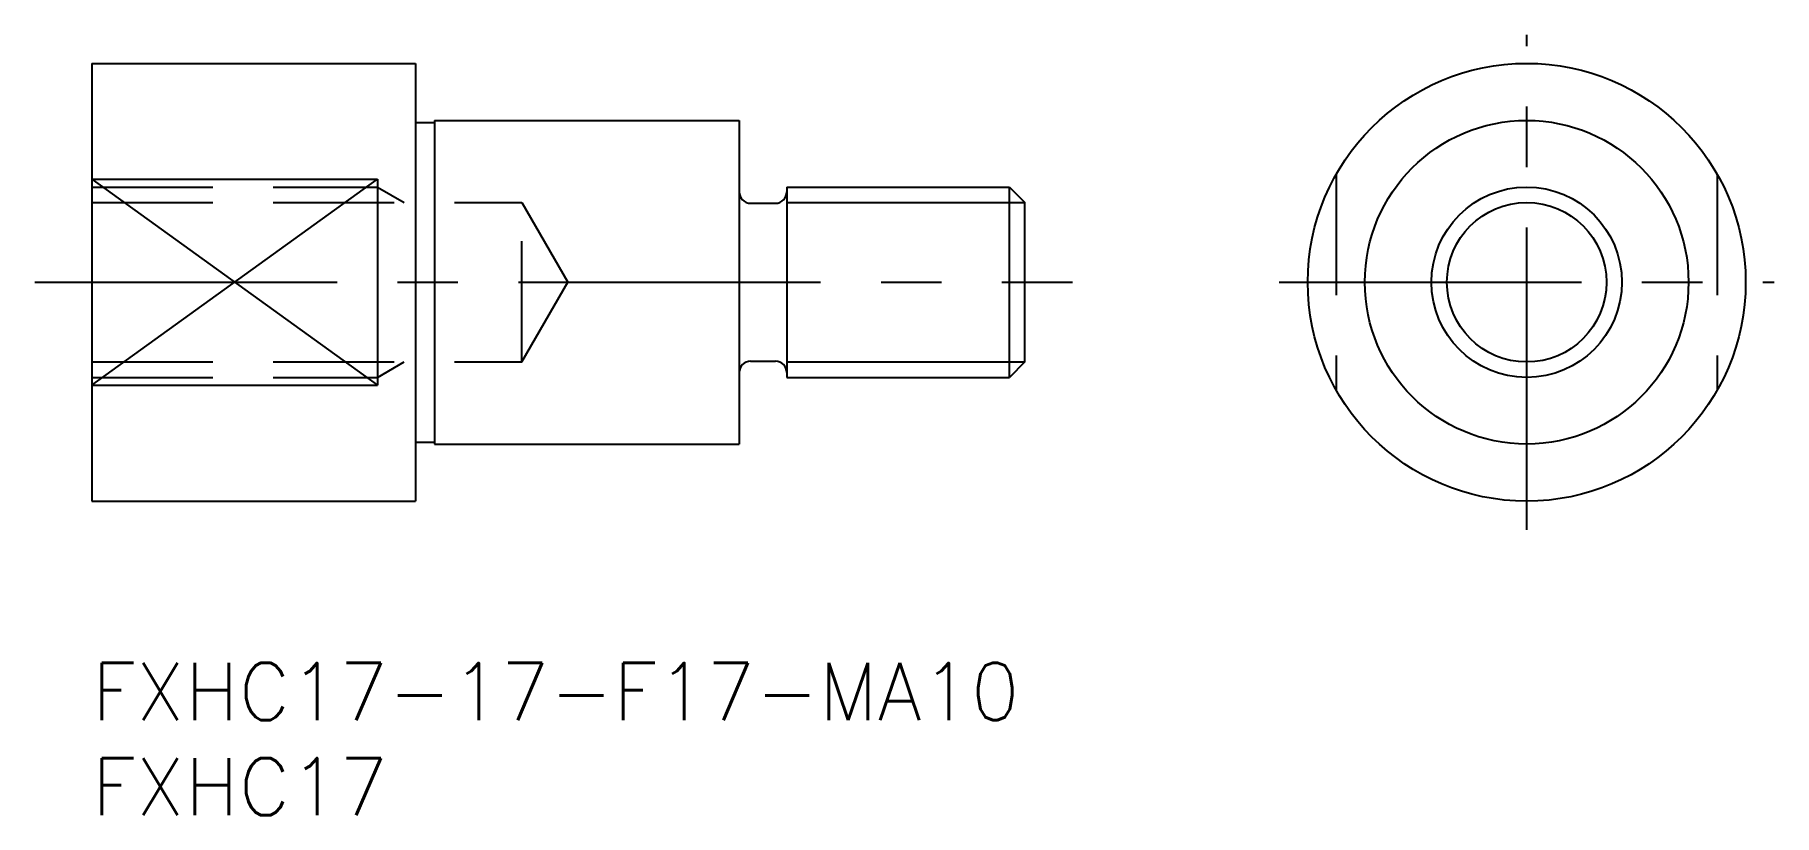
# Model space of a CAD drawing. Extents: x -3 to 88.4, y -8 to 33.
import ezdxf

# ---------------------------------------------------------------- set-up
doc = ezdxf.new("R2010")
doc.units = 0
doc.header["$LTSCALE"] = 0.5
doc.linetypes.add('CENTER', pattern=[50.8, 31.75, -6.35, 6.35, -6.35])
doc.linetypes.add('DASHED', pattern=[19.05, 12.7, -6.35])
for name, color, linetype in [('MSM_CENTER', 1, 'CENTER'), ('MSM_CONTINUOUS', 7, 'CONTINUOUS'), ('MSM_DASHED', 4, 'DASHED'), ('MSM_NARROW', 5, 'CONTINUOUS'), ('MSM_PART_NUMBER', 7, 'CONTINUOUS')]:
    doc.layers.add(name, color=color, linetype=linetype)
doc.styles.get("Standard").update_dxf_attribs({"font": 'txt.shx', "height": 3, "bigfont": 'bigfont.shx'})

# ---------------------------------------------------------------- blocks, each defined once
blk = doc.blocks.new('*U4')
at = {"layer": 'MSM_PART_NUMBER'}
blk.add_text('FXHC17-17-F17-MA10', height=3, dxfattribs=at).set_placement((0, -3))
blk = doc.blocks.new('*U5')
at = {"layer": 'MSM_PART_NUMBER'}
blk.add_text('FXHC17', height=3, dxfattribs=at).set_placement((0, -8))

msp = doc.modelspace()

# ---------------------------------------------------------------- linework, layer by layer
at = {"layer": 'MSM_CENTER'}
for p, q in [((75.36, 7), (75.36, 33)), ((-3, 20), (51.512, 20)), ((62.36, 20), (88.36, 20))]:
    msp.add_line(p, q, dxfattribs=at)
at = {"layer": 'MSM_CONTINUOUS'}
for p, q in [((0, 31.5), (0, 8.5)), ((0, 31.5), (17, 31.5)), ((17, 31.5), (17, 8.5)), ((17, 28.4), (18, 28.4)), ((18, 28.5), (18, 11.5)), ((18, 28.5), (34, 28.5)), ((34, 28.5), (34, 11.5)), ((0, 25.408), (15, 25.408)), ((15, 25.408), (15, 14.592)), ((36.5, 25), (48.188, 25)), ((36.5, 25), (36.5, 15)), ((48.188, 15), (48.188, 25)), ((48.188, 25), (49, 24.188)), ((34.6, 24.15), (35.9, 24.15)), ((49, 15.812), (49, 24.188)), ((34.6, 15.85), (35.9, 15.85)), ((49, 15.812), (48.188, 15)), ((36.5, 15), (48.188, 15)), ((0, 14.592), (15, 14.592)), ((17, 11.6), (18, 11.6)), ((18, 11.5), (34, 11.5)), ((0, 8.5), (17, 8.5))]:
    msp.add_line(p, q, dxfattribs=at)
for radius in [11.5, 8.5, 5]:
    msp.add_circle((75.36, 20), radius, dxfattribs=at)
for centre, start, end in [((34.6, 24.75), 180, 270), ((35.9, 24.75), 270, 0), ((34.6, 15.25), 90, 180), ((35.9, 15.25), 0, 90)]:
    msp.add_arc(centre, 0.6, start, end, dxfattribs=at)
at = {"layer": 'MSM_DASHED'}
for p, q in [((65.36, 25.679), (65.36, 14.321)), ((85.36, 25.679), (85.36, 14.321)), ((0, 25), (15, 25)), ((15, 25), (16.406, 24.188)), ((0, 24.188), (22.582, 24.188)), ((22.582, 15.812), (22.582, 24.188)), ((22.582, 24.188), (25, 20)), ((22.582, 15.812), (25, 20)), ((0, 15.812), (22.582, 15.812)), ((15, 15), (16.406, 15.812)), ((0, 15), (15, 15))]:
    msp.add_line(p, q, dxfattribs=at)
at = {"layer": 'MSM_NARROW', "linetype": 'BYBLOCK'}
for p, q in [((0, 25.408), (15, 14.592)), ((0, 14.592), (15, 25.408))]:
    msp.add_line(p, q, dxfattribs=at)
at = {"layer": 'MSM_NARROW'}
for p, q in [((36.5, 24.188), (49, 24.188)), ((36.5, 15.812), (49, 15.812))]:
    msp.add_line(p, q, dxfattribs=at)
msp.add_circle((75.36, 20), 4.188, dxfattribs=at)

# ---------------------------------------------------------------- block references
at = {"layer": 'MSM_CONTINUOUS'}
for name in ['*U4', '*U5']:
    msp.add_blockref(name, (0, 0), dxfattribs=at)

doc.saveas('drawing.dxf')
